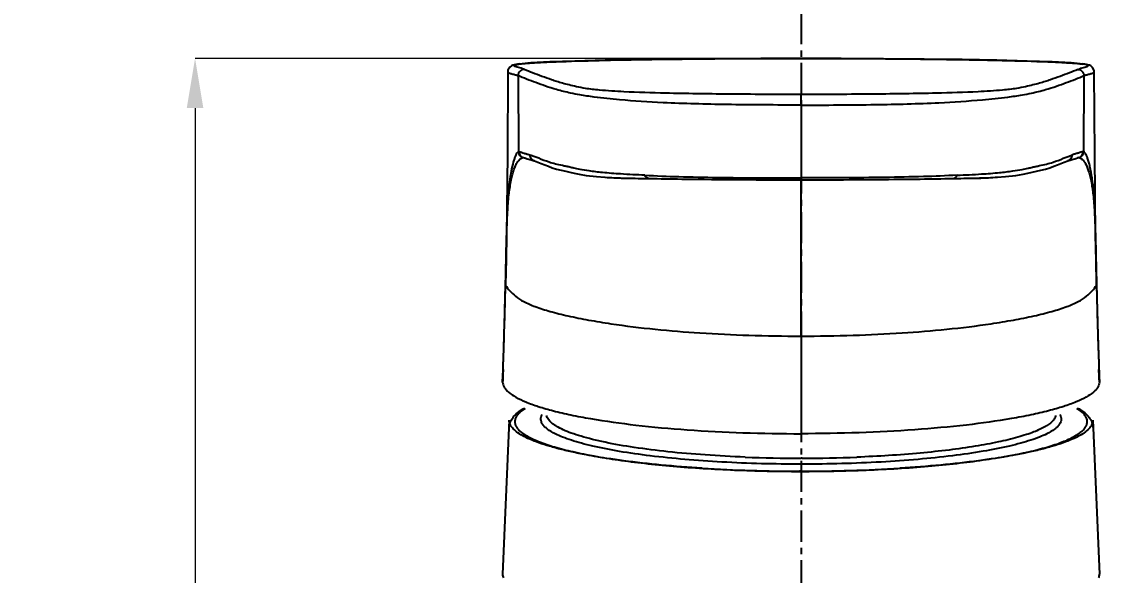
# Model space of a CAD drawing. Header units: millimetres. Extents: x 1091 to 1735, y 843 to 1297.
# Drawn here: x 1428 to 1514.7, y 1144.6 to 1189.1 of the extents above; entities that cross this region are included whole.
import ezdxf

# ---------------------------------------------------------------- set-up
doc = ezdxf.new("R2010")
doc.units = ezdxf.units.MM
doc.linetypes.add('CENTER', pattern=[2, 1.25, -0.25, 0.25, -0.25])
doc.layers.add('\\M+5B1EA\\M+5D7A2', color=1, linetype='Continuous')
doc.layers.add('dim', color=1, linetype='Continuous', lineweight=35)
doc.styles.add('Daelim Dimension', font='\x7f\x7f\x7f\x7f.TTF')
doc.dimstyles.new('DEFAULT', dxfattribs={"dimscale": 2, "dimtxt": 2, "dimasz": 2, "dimexe": 0, "dimexo": 2, "dimgap": 1, "dimtad": 1, "dimdec": 1, "dimzin": 9, "dimdsep": 46, "dimtxsty": 'Daelim Dimension', "dimcen": 0.5, "dimclrd": 252, "dimclre": 252, "dimclrt": 3, "dimadec": 1, "dimazin": 0, "dimtfac": 1, "dimtdec": 1, "dimtix": 1, "dimtmove": 0, "dimatfit": 3, "dimfxl": 0, "dimtolj": 1, "dimtzin": 1, "dimlwd": 9, "dimlwe": 9, "dimarcsym": 0})

# ---------------------------------------------------------------- blocks, each defined once
blk = doc.blocks.new('*D4')
at = {"layer": 'Defpoints', "color": 0}
for p in [(1490.564, 1186.165), (1441.913, 1064.406), (1464.351, 1064.406)]:
    blk.add_point(p, dxfattribs=at)
at = {"layer": 'dim', "color": 5, "lineweight": 9}
for p, q in [((1486.564, 1186.165), (1441.913, 1186.165)), ((1441.913, 1182.165), (1441.913, 1068.406)), ((1460.351, 1064.406), (1441.913, 1064.406))]:
    blk.add_line(p, q, dxfattribs=at)
at = {"layer": 'dim', "color": 5}
for points in [[(1441.246, 1182.165), (1442.579, 1182.165), (1441.913, 1186.165)], [(1441.246, 1068.406), (1442.579, 1068.406), (1441.913, 1064.406)]]:
    blk.add_solid(points, dxfattribs=at)
at = {"layer": 'dim', "color": 7, "insert": (1434.519, 1127.744), "char_height": 10, "attachment_point": 5, "rotation": 90, "style": 'Daelim Dimension'}
blk.add_mtext('\\A1;122', dxfattribs=at)

msp = doc.modelspace()

# ---------------------------------------------------------------- linework, layer by layer
at = {"color": 7, "linetype": 'Continuous'}
for p, q in [((1490.318, 1186.165), (1490.651, 1186.165)), ((1490.651, 1186.165), (1490.651, 1186.165)), ((1490.651, 1186.165), (1491.002, 1186.165)), ((1468.932, 1185.798), (1467.969, 1185.712)), ((1467.97, 1185.713), (1467.969, 1185.712)), ((1468.032, 1185.716), (1467.97, 1185.713)), ((1513.27, 1185.716), (1513.333, 1185.713)), ((1513.333, 1185.713), (1513.334, 1185.712)), ((1467.061, 1185.084), (1467.061, 1185.084)), ((1467.898, 1184.778), (1467.934, 1178.659)), ((1513.405, 1184.778), (1513.369, 1178.659)), ((1514.242, 1185.084), (1514.242, 1185.085)), ((1490.651, 1182.413), (1490.651, 1183.265)), ((1490.651, 1182.411), (1490.651, 1176.402)), ((1469.245, 1178.254), (1468.867, 1178.393)), ((1469.318, 1178.225), (1469.245, 1178.254)), ((1469.555, 1178.129), (1469.318, 1178.225)), ((1511.748, 1178.129), (1511.984, 1178.225)), ((1511.984, 1178.225), (1512.058, 1178.254)), ((1512.058, 1178.254), (1512.436, 1178.393)), ((1468.317, 1178.183), (1468.407, 1178.174)), ((1468.317, 1178.183), (1468.422, 1178.156)), ((1469.205, 1177.925), (1469.198, 1177.927)), ((1512.105, 1177.927), (1512.098, 1177.925)), ((1512.748, 1178.118), (1512.876, 1178.167)), ((1512.894, 1178.16), (1512.873, 1178.154)), ((1512.894, 1178.174), (1512.986, 1178.183)), ((1512.986, 1178.183), (1512.894, 1178.16)), ((1474.86, 1176.61), (1474.863, 1176.61)), ((1474.863, 1176.61), (1474.886, 1176.608)), ((1477.872, 1176.506), (1478.772, 1176.504)), ((1478.416, 1176.511), (1478.504, 1176.511)), ((1502.886, 1176.511), (1503.013, 1176.512)), ((1506.439, 1176.61), (1506.442, 1176.61)), ((1490.551, 1176.4), (1490.651, 1176.4)), ((1490.651, 1163.83), (1490.651, 1176.4)), ((1490.751, 1176.4), (1490.651, 1176.4)), ((1466.922, 1170.004), (1466.881, 1167.958)), ((1466.93, 1170.018), (1466.937, 1170.345)), ((1514.422, 1167.958), (1514.381, 1170)), ((1466.881, 1167.958), (1466.88, 1167.928)), ((1466.884, 1167.927), (1466.885, 1167.959)), ((1514.418, 1167.959), (1514.419, 1167.927)), ((1514.423, 1167.928), (1514.422, 1167.958)), ((1466.73, 1162.407), (1466.735, 1162.563)), ((1514.568, 1162.563), (1514.573, 1162.406)), ((1466.652, 1160.154), (1466.686, 1161.119)), ((1466.664, 1160.51), (1466.685, 1161.09)), ((1466.686, 1161.117), (1466.685, 1161.091)), ((1466.685, 1161.09), (1466.686, 1161.115)), ((1466.686, 1161.115), (1466.693, 1161.329)), ((1466.687, 1161.148), (1466.686, 1161.117)), ((1514.609, 1161.328), (1514.617, 1161.121)), ((1514.616, 1161.122), (1514.615, 1161.154)), ((1514.618, 1161.093), (1514.616, 1161.122)), ((1514.651, 1160.156), (1514.617, 1161.122)), ((1514.617, 1161.121), (1514.618, 1161.092)), ((1514.618, 1161.092), (1514.638, 1160.511)), ((1466.654, 1160.213), (1466.652, 1160.168)), ((1466.652, 1160.156), (1466.654, 1160.213)), ((1466.652, 1160.168), (1466.652, 1160.154)), ((1466.655, 1160.24), (1466.653, 1160.213)), ((1466.654, 1160.213), (1466.655, 1160.24)), ((1466.655, 1160.239), (1466.654, 1160.213)), ((1466.655, 1160.24), (1466.664, 1160.51)), ((1514.648, 1160.24), (1514.627, 1160.831)), ((1514.638, 1160.511), (1514.648, 1160.24)), ((1514.648, 1160.24), (1514.65, 1160.213)), ((1514.648, 1160.24), (1514.649, 1160.213)), ((1514.649, 1160.213), (1514.648, 1160.239)), ((1514.651, 1160.168), (1514.649, 1160.213)), ((1514.649, 1160.213), (1514.651, 1160.156)), ((1514.651, 1160.154), (1514.651, 1160.168)), ((1514.651, 1160.156), (1514.651, 1160.139)), ((1514.651, 1160.139), (1514.651, 1160.13)), ((1467.184, 1157.07), (1466.652, 1144.693)), ((1514.119, 1157.07), (1514.651, 1144.693)), ((1490.754, 1154.007), (1490.651, 1154.007)), ((1490.755, 1153.528), (1490.651, 1153.528)), ((1490.542, 1152.952), (1490.651, 1152.952))]:
    msp.add_line(p, q, dxfattribs=at)
at = {"color": 9, "linetype": 'Continuous'}
msp.add_line((1490.651, 1152.964), (1490.539, 1152.964), dxfattribs=at)
at = {"color": 7, "linetype": 'Continuous'}
for points in [[(1490.651, 1186.165), (1487.422, 1186.16), (1484.016, 1186.142), (1480.743, 1186.111), (1477.678, 1186.069), (1474.896, 1186.016), (1472.469, 1185.952), (1470.459, 1185.879), (1468.932, 1185.798)], [(1513.334, 1185.712), (1512.371, 1185.798), (1510.844, 1185.879), (1508.834, 1185.952), (1506.406, 1186.016), (1503.625, 1186.069), (1500.56, 1186.111), (1497.287, 1186.142), (1493.881, 1186.16), (1490.651, 1186.165)], [(1467.703, 1185.672), (1467.583, 1185.646), (1467.474, 1185.614), (1467.361, 1185.564), (1467.219, 1185.461), (1467.079, 1185.221), (1467.061, 1185.084)], [(1467.97, 1185.713), (1467.845, 1185.695), (1467.703, 1185.672)], [(1513.61, 1185.67), (1513.465, 1185.694), (1513.333, 1185.713)], [(1514.242, 1185.084), (1514.232, 1185.186), (1514.106, 1185.437), (1513.961, 1185.554), (1513.843, 1185.608), (1513.732, 1185.643), (1513.61, 1185.67)], [(1467.061, 1185.084), (1467.031, 1178.427), (1466.955, 1171.914), (1466.922, 1170.004)], [(1514.381, 1170), (1514.348, 1171.914), (1514.272, 1178.427), (1514.242, 1185.085)], [(1468.421, 1178.169), (1468.425, 1178.168), (1468.632, 1178.094)], [(1468.632, 1178.094), (1468.833, 1178.041), (1469.013, 1177.99), (1469.198, 1177.927)], [(1469.205, 1177.925), (1469.476, 1177.826), (1469.755, 1177.715), (1470.035, 1177.6), (1470.329, 1177.484), (1470.644, 1177.371), (1470.989, 1177.266), (1471.355, 1177.173), (1471.721, 1177.091), (1472.066, 1177.016), (1472.397, 1176.94), (1472.795, 1176.852), (1473.366, 1176.754), (1474.198, 1176.659), (1474.863, 1176.61)], [(1506.439, 1176.61), (1507.105, 1176.659), (1507.936, 1176.754), (1508.508, 1176.852), (1508.905, 1176.94), (1509.236, 1177.016), (1509.582, 1177.091), (1509.948, 1177.173), (1510.314, 1177.266), (1510.659, 1177.371), (1510.974, 1177.484), (1511.267, 1177.6), (1511.548, 1177.715), (1511.827, 1177.826), (1512.098, 1177.925)], [(1512.105, 1177.927), (1512.289, 1177.99), (1512.468, 1178.04), (1512.667, 1178.093), (1512.748, 1178.118)], [(1474.86, 1176.61), (1475.42, 1176.578), (1476.182, 1176.544), (1476.978, 1176.52), (1477.872, 1176.506)], [(1502.531, 1176.504), (1503.431, 1176.506), (1504.324, 1176.52), (1505.121, 1176.544), (1505.883, 1176.578), (1506.442, 1176.61)]]:
    msp.add_lwpolyline(points, dxfattribs=at)
for centre, radius, start, end in [((1468.74, 1180.086), 5.675, 97.16527, 97.91938), ((1512.561, 1180.074), 5.686, 82.0931, 82.83419), ((1467.968, 1178.532), 0.131, 97.88317, 104.93254), ((1468.434, 1178.662), 0.5, 180.36134, 253.75648), ((1468.45, 1178.665), 0.5, 180.34114, 254.55589), ((1512.853, 1178.665), 0.5, 285.44397, 359.661), ((1512.869, 1178.662), 0.5, 286.24326, 359.64116), ((1484.9, 1460.679), 284.242, 268.69297, 269.22522), ((1490.493, 1900.817), 724.415, 269.253633, 270.012542), ((1496.412, 1460.165), 283.727, 270.7743, 271.30751), ((499.511, 1190.266), 967.631, 358.679023, 358.800975), ((968.988, 1178.75), 498.01, 358.1374, 358.7548), ((2027.601, 1179.165), 513.302, 181.25439, 181.85339), ((924.679, 1180.012), 542.336, 358.00673, 358.15635), ((2056.673, 1180.013), 542.386, 181.84366, 181.99261), ((1474.117, 1159.969), 7.468, 178.27683, 178.47574), ((1468.291, 1160.123), 1.64, 178.42863, 178.81848), ((1472.724, 1160.012), 6.074, 178.10425, 178.28874), ((1507.968, 1159.992), 6.685, 1.50602, 1.89519), ((1512.976, 1160.122), 1.676, 1.17614, 1.56336), ((1508.225, 1160.083), 4.091, 300.58237, 300.94721), ((1490.644, 1270.15), 116.143, 267.78382, 270.00341), ((1490.69, 1268.608), 114.601, 270.03197, 272.23048)]:
    msp.add_arc(centre, radius, start, end, dxfattribs=at)
at = {"color": 9, "linetype": 'Continuous'}
for centre, radius, start, end in [((1490.559, 1281.234), 128.27, 266.4855, 269.99112), ((1490.738, 1281.365), 128.401, 269.96124, 273.51323)]:
    msp.add_arc(centre, radius, start, end, dxfattribs=at)
at = {"color": 7, "linetype": 'Continuous'}
for points, knots in [([(1471.752, 1185.928), (1472.941, 1185.969), (1475.614, 1186.037), (1481.802, 1186.137), (1486.802, 1186.164), (1490.318, 1186.165)], [0, 0, 0, 0, 0.19219, 0.431918, 1, 1, 1, 1]), ([(1491.002, 1186.165), (1493.034, 1186.164), (1496.935, 1186.151), (1502.406, 1186.095), (1507.016, 1186.009), (1509.757, 1185.927), (1510.928, 1185.875)], [0, 0, 0, 0, 0.305961, 0.587212, 0.823612, 1, 1, 1, 1]), ([(1467.659, 1185.509), (1467.644, 1185.515), (1467.617, 1185.527), (1467.585, 1185.547), (1467.562, 1185.567), (1467.559, 1185.595), (1467.582, 1185.617), (1467.648, 1185.649), (1467.712, 1185.663), (1467.762, 1185.674)], [0, 0, 0, 0, 0.137918, 0.245894, 0.323138, 0.381087, 0.455198, 0.57482, 1, 1, 1, 1]), ([(1468.397, 1185.281), (1468.347, 1185.304), (1468.226, 1185.343), (1468.036, 1185.396), (1467.841, 1185.448), (1467.715, 1185.486), (1467.659, 1185.509)], [0, 0, 0, 0, 0.217323, 0.488821, 0.76652, 1, 1, 1, 1]), ([(1467.762, 1185.674), (1467.776, 1185.677), (1467.841, 1185.689), (1467.907, 1185.699), (1467.958, 1185.706)], [0, 0, 0, 0, 0.215458, 1, 1, 1, 1]), ([(1468.397, 1185.279), (1468.33, 1185.279), (1468.192, 1185.253), (1468.027, 1185.135), (1467.921, 1184.968), (1467.897, 1184.841), (1467.898, 1184.778)], [0, 0, 0, 0, 0.259213, 0.518871, 0.758383, 1, 1, 1, 1]), ([(1468.032, 1185.716), (1468.223, 1185.74), (1468.686, 1185.781), (1469.499, 1185.834), (1470.548, 1185.884), (1471.326, 1185.914), (1471.752, 1185.928)], [0, 0, 0, 0, 0.154499, 0.373788, 0.656213, 1, 1, 1, 1]), ([(1490.651, 1183.265), (1488.686, 1183.265), (1485.056, 1183.279), (1480.306, 1183.342), (1476.867, 1183.445), (1474.715, 1183.574), (1473.44, 1183.714), (1472.627, 1183.873), (1472.015, 1184.018), (1471.486, 1184.156), (1471.016, 1184.296), (1470.465, 1184.481), (1469.822, 1184.721), (1469.088, 1184.987), (1468.616, 1185.177), (1468.396, 1185.279)], [0, 0, 0, 0, 0.261908, 0.483669, 0.632883, 0.720285, 0.770922, 0.803544, 0.830602, 0.854779, 0.876346, 0.895892, 0.932203, 0.967765, 1, 1, 1, 1]), ([(1512.907, 1185.279), (1512.687, 1185.177), (1512.215, 1184.987), (1511.48, 1184.721), (1510.837, 1184.481), (1510.286, 1184.296), (1509.817, 1184.156), (1509.288, 1184.018), (1508.676, 1183.873), (1507.863, 1183.714), (1506.588, 1183.574), (1504.436, 1183.445), (1500.997, 1183.342), (1496.247, 1183.279), (1492.617, 1183.265), (1490.651, 1183.265)], [0, 0, 0, 0, 0.032235, 0.067797, 0.104108, 0.123654, 0.145221, 0.169398, 0.196456, 0.229078, 0.279715, 0.367117, 0.516331, 0.738092, 1, 1, 1, 1]), ([(1510.928, 1185.875), (1511.403, 1185.853), (1512.053, 1185.821), (1512.834, 1185.763), (1513.14, 1185.733), (1513.27, 1185.716)], [0, 0, 0, 0, 0.607974, 0.831536, 1, 1, 1, 1]), ([(1512.906, 1185.281), (1512.956, 1185.304), (1513.077, 1185.343), (1513.267, 1185.396), (1513.461, 1185.448), (1513.588, 1185.486), (1513.643, 1185.509)], [0, 0, 0, 0, 0.217316, 0.488804, 0.766502, 1, 1, 1, 1]), ([(1512.907, 1185.279), (1512.974, 1185.279), (1513.111, 1185.252), (1513.276, 1185.134), (1513.381, 1184.968), (1513.405, 1184.841), (1513.405, 1184.778)], [0, 0, 0, 0, 0.259263, 0.518885, 0.758375, 1, 1, 1, 1]), ([(1513.541, 1185.674), (1513.527, 1185.677), (1513.461, 1185.689), (1513.395, 1185.699), (1513.343, 1185.707)], [0, 0, 0, 0, 0.215306, 1, 1, 1, 1]), ([(1513.643, 1185.509), (1513.658, 1185.515), (1513.685, 1185.527), (1513.718, 1185.547), (1513.741, 1185.567), (1513.744, 1185.595), (1513.72, 1185.617), (1513.655, 1185.649), (1513.59, 1185.663), (1513.541, 1185.674)], [0, 0, 0, 0, 0.13795, 0.245959, 0.323229, 0.381183, 0.455275, 0.574869, 1, 1, 1, 1]), ([(1467.061, 1185.084), (1467.061, 1185.067), (1467.097, 1185.029), (1467.211, 1184.978), (1467.367, 1184.931), (1467.539, 1184.887), (1467.674, 1184.855), (1467.792, 1184.814), (1467.864, 1184.785), (1467.898, 1184.778)], [0, 0, 0, 0, 0.05631, 0.150233, 0.42699, 0.585873, 0.742283, 0.886061, 1, 1, 1, 1]), ([(1490.651, 1182.413), (1488.658, 1182.413), (1484.959, 1182.429), (1480.092, 1182.55), (1476.54, 1182.778), (1474.306, 1183.008), (1472.992, 1183.197), (1471.98, 1183.394), (1471.057, 1183.621), (1470.131, 1183.92), (1469.331, 1184.215), (1468.593, 1184.483), (1468.119, 1184.675), (1467.898, 1184.778)], [0, 0, 0, 0, 0.259543, 0.481787, 0.633858, 0.722921, 0.774192, 0.806723, 0.857238, 0.897766, 0.933408, 0.968318, 1, 1, 1, 1]), ([(1490.651, 1182.411), (1492.644, 1182.411), (1496.344, 1182.427), (1501.211, 1182.548), (1504.762, 1182.779), (1506.996, 1183.007), (1508.311, 1183.197), (1509.323, 1183.394), (1510.246, 1183.621), (1511.172, 1183.92), (1511.972, 1184.215), (1512.71, 1184.483), (1513.184, 1184.675), (1513.405, 1184.778)], [0, 0, 0, 0, 0.259542, 0.481778, 0.633858, 0.722926, 0.774194, 0.806719, 0.857238, 0.897766, 0.933409, 0.968319, 1, 1, 1, 1]), ([(1513.405, 1184.778), (1513.439, 1184.784), (1513.511, 1184.813), (1513.629, 1184.855), (1513.764, 1184.887), (1513.936, 1184.932), (1514.092, 1184.978), (1514.206, 1185.029), (1514.242, 1185.067), (1514.242, 1185.084)], [0, 0, 0, 0, 0.113691, 0.257758, 0.414123, 0.573118, 0.849776, 0.943726, 1, 1, 1, 1]), ([(1467.838, 1178.596), (1467.772, 1178.517), (1467.684, 1178.356), (1467.586, 1178.095), (1467.463, 1177.691), (1467.319, 1177.054), (1467.173, 1176.12), (1467.069, 1174.954), (1466.998, 1173.534), (1466.955, 1171.856), (1466.934, 1170.649), (1466.922, 1170.004)], [0, 0, 0, 0, 0.035178, 0.062317, 0.096043, 0.180632, 0.287444, 0.421517, 0.583939, 0.77734, 1, 1, 1, 1]), ([(1467.934, 1178.659), (1467.919, 1178.663), (1467.877, 1178.644), (1467.853, 1178.614), (1467.838, 1178.596)], [0, 0, 0, 0, 0.4057, 1, 1, 1, 1]), ([(1467.95, 1178.662), (1467.984, 1178.665), (1468.057, 1178.65), (1468.198, 1178.594), (1468.389, 1178.536), (1468.628, 1178.478), (1468.787, 1178.422), (1468.867, 1178.393)], [0, 0, 0, 0, 0.10818, 0.227314, 0.475514, 0.732425, 1, 1, 1, 1]), ([(1469.198, 1177.927), (1469.104, 1177.961), (1468.932, 1178.089), (1468.868, 1178.293), (1468.867, 1178.393)], [0, 0, 0, 0, 0.499664, 1, 1, 1, 1]), ([(1512.436, 1178.393), (1512.435, 1178.293), (1512.37, 1178.089), (1512.199, 1177.961), (1512.105, 1177.927)], [0, 0, 0, 0, 0.500336, 1, 1, 1, 1]), ([(1513.353, 1178.657), (1513.319, 1178.652), (1513.248, 1178.64), (1513.14, 1178.612), (1513.031, 1178.571), (1512.916, 1178.537), (1512.797, 1178.509), (1512.637, 1178.463), (1512.516, 1178.423), (1512.436, 1178.393)], [0, 0, 0, 0, 0.109074, 0.225305, 0.348852, 0.474585, 0.601695, 0.731911, 1, 1, 1, 1]), ([(1513.369, 1178.659), (1513.367, 1178.661), (1513.36, 1178.663), (1513.356, 1178.659), (1513.353, 1178.657)], [0, 0, 0, 0, 0.479115, 1, 1, 1, 1]), ([(1514.381, 1170), (1514.368, 1170.701), (1514.345, 1171.999), (1514.296, 1173.791), (1514.213, 1175.277), (1514.085, 1176.468), (1513.935, 1177.286), (1513.804, 1177.811), (1513.711, 1178.112), (1513.621, 1178.345), (1513.543, 1178.492), (1513.481, 1178.577), (1513.44, 1178.629), (1513.394, 1178.666), (1513.369, 1178.659)], [0, 0, 0, 0, 0.23815, 0.441545, 0.609272, 0.743855, 0.84857, 0.891566, 0.927535, 0.955716, 0.976213, 0.98421, 0.990991, 1, 1, 1, 1]), ([(1466.937, 1170.345), (1466.952, 1171), (1466.979, 1172.211), (1467.042, 1173.876), (1467.147, 1175.239), (1467.289, 1176.189), (1467.438, 1176.807), (1467.55, 1177.182), (1467.67, 1177.5), (1467.799, 1177.755), (1467.931, 1177.948), (1468.081, 1178.105), (1468.214, 1178.175), (1468.294, 1178.182)], [0, 0, 0, 0, 0.240536, 0.444164, 0.610764, 0.741829, 0.795863, 0.843746, 0.885308, 0.920161, 0.94845, 0.970485, 1, 1, 1, 1]), ([(1478.099, 1176.769), (1477.445, 1176.794), (1476.303, 1176.849), (1474.806, 1176.965), (1473.717, 1177.088), (1472.955, 1177.213), (1472.435, 1177.323), (1472.063, 1177.411), (1471.757, 1177.48), (1471.373, 1177.56), (1470.912, 1177.659), (1470.268, 1177.84), (1469.828, 1178.017), (1469.555, 1178.129)], [0, 0, 0, 0, 0.225578, 0.394455, 0.518019, 0.603592, 0.66094, 0.701416, 0.735451, 0.769275, 0.836698, 0.898076, 1, 1, 1, 1]), ([(1503.204, 1176.769), (1503.857, 1176.793), (1504.999, 1176.85), (1506.496, 1176.965), (1507.585, 1177.088), (1508.348, 1177.213), (1508.868, 1177.323), (1509.24, 1177.411), (1509.546, 1177.48), (1509.93, 1177.56), (1510.39, 1177.659), (1511.035, 1177.84), (1511.475, 1178.017), (1511.748, 1178.129)], [0, 0, 0, 0, 0.225579, 0.394442, 0.518012, 0.603594, 0.66094, 0.701426, 0.735474, 0.769279, 0.836702, 0.898073, 1, 1, 1, 1]), ([(1513.008, 1178.182), (1513.09, 1178.175), (1513.227, 1178.102), (1513.38, 1177.938), (1513.581, 1177.64), (1513.793, 1177.092), (1514.011, 1176.243), (1514.169, 1175.118), (1514.271, 1173.695), (1514.331, 1171.962), (1514.358, 1170.701), (1514.373, 1170.019)], [0, 0, 0, 0, 0.029044, 0.050942, 0.079067, 0.155274, 0.256544, 0.388116, 0.555195, 0.75943, 1, 1, 1, 1]), ([(1474.886, 1176.608), (1475.362, 1176.579), (1476.496, 1176.533), (1477.63, 1176.515), (1478.287, 1176.512)], [0, 0, 0, 0, 0.420638, 1, 1, 1, 1]), ([(1478.29, 1176.542), (1478.27, 1176.552), (1478.185, 1176.608), (1478.127, 1176.697), (1478.099, 1176.769)], [0, 0, 0, 0, 0.230866, 1, 1, 1, 1]), ([(1478.099, 1176.769), (1479.002, 1176.719), (1480.943, 1176.645), (1485.127, 1176.564), (1488.409, 1176.546), (1490.651, 1176.546)], [0, 0, 0, 0, 0.216061, 0.464113, 1, 1, 1, 1]), ([(1478.417, 1176.511), (1478.384, 1176.511), (1478.34, 1176.519), (1478.3, 1176.536), (1478.29, 1176.542)], [0, 0, 0, 0, 0.742628, 1, 1, 1, 1]), ([(1503.204, 1176.769), (1502.301, 1176.719), (1500.36, 1176.645), (1496.175, 1176.564), (1492.894, 1176.546), (1490.651, 1176.546)], [0, 0, 0, 0, 0.216062, 0.464113, 1, 1, 1, 1]), ([(1490.651, 1176.402), (1491.488, 1176.402), (1493.544, 1176.405), (1496.742, 1176.424), (1499.104, 1176.448), (1500.246, 1176.463)], [0, 0, 0, 0, 0.261532, 0.642807, 1, 1, 1, 1]), ([(1502.888, 1176.511), (1502.954, 1176.511), (1503.097, 1176.571), (1503.176, 1176.697), (1503.204, 1176.769)], [0, 0, 0, 0, 0.459044, 1, 1, 1, 1]), ([(1503.013, 1176.512), (1503.676, 1176.515), (1504.819, 1176.534), (1505.961, 1176.58), (1506.44, 1176.61)], [0, 0, 0, 0, 0.580745, 1, 1, 1, 1]), ([(1514.373, 1170.019), (1514.376, 1169.852), (1514.391, 1169.166), (1514.406, 1168.479), (1514.418, 1167.959)], [0, 0, 0, 0, 0.243007, 1, 1, 1, 1]), ([(1466.761, 1163.396), (1466.785, 1164.163), (1466.828, 1165.673), (1466.868, 1167.184), (1466.884, 1167.927)], [0, 0, 0, 0, 0.507822, 1, 1, 1, 1]), ([(1466.884, 1167.927), (1466.989, 1167.771), (1467.228, 1167.446), (1467.714, 1166.986), (1468.406, 1166.551), (1469.345, 1166.155), (1470.538, 1165.785), (1471.971, 1165.433), (1473.603, 1165.107), (1475.943, 1164.723), (1478.928, 1164.36), (1482.629, 1164.058), (1486.538, 1163.871), (1489.251, 1163.83), (1490.651, 1163.83)], [0, 0, 0, 0, 0.023008, 0.049052, 0.081124, 0.122179, 0.173083, 0.233363, 0.302171, 0.376152, 0.522556, 0.669, 0.829108, 1, 1, 1, 1]), ([(1490.651, 1163.83), (1492.052, 1163.83), (1494.765, 1163.871), (1498.674, 1164.058), (1502.375, 1164.36), (1505.36, 1164.723), (1507.699, 1165.107), (1509.332, 1165.433), (1510.765, 1165.785), (1511.958, 1166.155), (1512.897, 1166.551), (1513.589, 1166.986), (1514.075, 1167.446), (1514.314, 1167.771), (1514.419, 1167.927)], [0, 0, 0, 0, 0.170892, 0.331, 0.477444, 0.623848, 0.697829, 0.766637, 0.826917, 0.877821, 0.918876, 0.950948, 0.976992, 1, 1, 1, 1]), ([(1514.419, 1167.927), (1514.435, 1167.18), (1514.475, 1165.662), (1514.518, 1164.144), (1514.542, 1163.373)], [0, 0, 0, 0, 0.492153, 1, 1, 1, 1]), ([(1490.651, 1163.83), (1490.652, 1163.178), (1490.651, 1161.873), (1490.652, 1159.914), (1490.651, 1157.949), (1490.649, 1156.638), (1490.651, 1155.982)], [0, 0, 0, 0, 0.249174, 0.498825, 0.749096, 1, 1, 1, 1]), ([(1466.685, 1161.091), (1466.683, 1161.019), (1466.673, 1160.736), (1466.663, 1160.452), (1466.655, 1160.239)], [0, 0, 0, 0, 0.251124, 1, 1, 1, 1]), ([(1514.648, 1160.239), (1514.645, 1160.31), (1514.635, 1160.595), (1514.625, 1160.879), (1514.618, 1161.093)], [0, 0, 0, 0, 0.248831, 1, 1, 1, 1]), ([(1466.652, 1160.13), (1466.651, 1160.136), (1466.652, 1160.145), (1466.652, 1160.154), (1466.652, 1160.156)], [0, 0, 0, 0, 0.692356, 1, 1, 1, 1]), ([(1466.652, 1160.13), (1466.653, 1160.061), (1466.678, 1159.918), (1466.775, 1159.711), (1466.929, 1159.507), (1467.229, 1159.22), (1467.757, 1158.878), (1468.563, 1158.503), (1469.577, 1158.142), (1470.79, 1157.798), (1472.192, 1157.476), (1474.393, 1157.06), (1477.511, 1156.631), (1481.603, 1156.261), (1486.04, 1156.033), (1489.095, 1155.982), (1490.651, 1155.982)], [0, 0, 0, 0, 0.008284, 0.017228, 0.027303, 0.038831, 0.066957, 0.102499, 0.145646, 0.196277, 0.254084, 0.318633, 0.465739, 0.632469, 0.81276, 1, 1, 1, 1]), ([(1514.651, 1160.13), (1514.65, 1160.061), (1514.624, 1159.918), (1514.527, 1159.711), (1514.373, 1159.507), (1514.074, 1159.22), (1513.546, 1158.878), (1512.74, 1158.503), (1511.726, 1158.142), (1510.513, 1157.798), (1509.111, 1157.476), (1506.91, 1157.06), (1503.792, 1156.631), (1499.7, 1156.262), (1495.263, 1156.032), (1492.208, 1155.982), (1490.651, 1155.982)], [0, 0, 0, 0, 0.008285, 0.017236, 0.027316, 0.038835, 0.066915, 0.102463, 0.145644, 0.196281, 0.254079, 0.318616, 0.465715, 0.63248, 0.812753, 1, 1, 1, 1]), ([(1467.184, 1156.51), (1467.187, 1156.592), (1467.211, 1156.754), (1467.319, 1157.059), (1467.554, 1157.404), (1467.946, 1157.755), (1468.251, 1157.952), (1468.416, 1158.047)], [0, 0, 0, 0, 0.119966, 0.23642, 0.470462, 0.721225, 1, 1, 1, 1]), ([(1468.465, 1158.015), (1468.356, 1157.947), (1468.159, 1157.81), (1467.912, 1157.585), (1467.738, 1157.356), (1467.639, 1157.119), (1467.621, 1156.878), (1467.688, 1156.638), (1467.832, 1156.406), (1468.049, 1156.179), (1468.339, 1155.957), (1468.7, 1155.738), (1469.133, 1155.523), (1469.842, 1155.226), (1470.901, 1154.879), (1472.369, 1154.506), (1474.076, 1154.163), (1476, 1153.854), (1478.116, 1153.586), (1480.397, 1153.36), (1482.812, 1153.181), (1486.207, 1153.006), (1488.797, 1152.953), (1490.542, 1152.952)], [0, 0, 0, 0, 0.015303, 0.028392, 0.039565, 0.049324, 0.058431, 0.067816, 0.078335, 0.090594, 0.104964, 0.121654, 0.140772, 0.162363, 0.21294, 0.273122, 0.342344, 0.41984, 0.504695, 0.595871, 0.692233, 0.792561, 1, 1, 1, 1]), ([(1470.884, 1155.969), (1470.665, 1156.079), (1470.364, 1156.25), (1470.036, 1156.527), (1469.867, 1156.724), (1469.759, 1156.924), (1469.714, 1157.13), (1469.738, 1157.337), (1469.794, 1157.465), (1469.83, 1157.526)], [0, 0, 0, 0, 0.346204, 0.485943, 0.60608, 0.710567, 0.805557, 0.899202, 1, 1, 1, 1]), ([(1486.153, 1154.094), (1485.084, 1154.136), (1483.013, 1154.247), (1480.039, 1154.503), (1477.35, 1154.839), (1475.323, 1155.189), (1473.902, 1155.509), (1472.995, 1155.753), (1472.207, 1156.007), (1471.542, 1156.272), (1471.072, 1156.509), (1470.764, 1156.706), (1470.451, 1156.946), (1470.226, 1157.207), (1470.179, 1157.436)], [0, 0, 0, 0, 0.192639, 0.373257, 0.537227, 0.680453, 0.743205, 0.799577, 0.849307, 0.892235, 0.928345, 0.943909, 0.957881, 1, 1, 1, 1]), ([(1490.651, 1152.952), (1492.402, 1152.952), (1495, 1153.002), (1498.407, 1153.176), (1500.832, 1153.354), (1503.123, 1153.579), (1505.249, 1153.847), (1507.183, 1154.155), (1508.899, 1154.498), (1510.376, 1154.871), (1511.442, 1155.219), (1512.156, 1155.516), (1512.592, 1155.732), (1512.956, 1155.951), (1513.248, 1156.174), (1513.468, 1156.402), (1513.613, 1156.634), (1513.681, 1156.874), (1513.665, 1157.116), (1513.567, 1157.353), (1513.392, 1157.584), (1513.145, 1157.809), (1512.948, 1157.946), (1512.839, 1158.015)], [0, 0, 0, 0, 0.207175, 0.307442, 0.403782, 0.494969, 0.579862, 0.657416, 0.72671, 0.786973, 0.83763, 0.85926, 0.878414, 0.895136, 0.909534, 0.921811, 0.932339, 0.94172, 0.950808, 0.960538, 0.971677, 0.984732, 1, 1, 1, 1]), ([(1511.124, 1157.436), (1511.108, 1157.359), (1511.044, 1157.201), (1510.874, 1156.982), (1510.631, 1156.768), (1510.437, 1156.64), (1510.329, 1156.575)], [0, 0, 0, 0, 0.194538, 0.419301, 0.685647, 1, 1, 1, 1]), ([(1511.473, 1157.526), (1511.509, 1157.464), (1511.565, 1157.337), (1511.588, 1157.13), (1511.544, 1156.924), (1511.436, 1156.724), (1511.267, 1156.528), (1510.939, 1156.251), (1510.639, 1156.08), (1510.42, 1155.97)], [0, 0, 0, 0, 0.100803, 0.194469, 0.289487, 0.393996, 0.514142, 0.65387, 1, 1, 1, 1]), ([(1512.887, 1158.047), (1513.052, 1157.952), (1513.358, 1157.754), (1513.749, 1157.404), (1513.984, 1157.058), (1514.092, 1156.754), (1514.115, 1156.592), (1514.119, 1156.51)], [0, 0, 0, 0, 0.278757, 0.52952, 0.763571, 0.880031, 1, 1, 1, 1]), ([(1510.307, 1156.562), (1510.168, 1156.48), (1509.86, 1156.32), (1509.347, 1156.103), (1508.751, 1155.893), (1507.806, 1155.607), (1506.437, 1155.281), (1504.588, 1154.943), (1502.493, 1154.649), (1499.325, 1154.313), (1496.85, 1154.16), (1495.15, 1154.094)], [0, 0, 0, 0, 0.031233, 0.067282, 0.108165, 0.15382, 0.258926, 0.381227, 0.51885, 0.669566, 1, 1, 1, 1]), ([(1490.651, 1153.528), (1488.529, 1153.528), (1485.405, 1153.609), (1481.363, 1153.89), (1478.613, 1154.172), (1476.149, 1154.523), (1474.306, 1154.878), (1473.021, 1155.198), (1472.207, 1155.438), (1471.503, 1155.688), (1471.076, 1155.873), (1470.884, 1155.969)], [0, 0, 0, 0, 0.318039, 0.467879, 0.606955, 0.732138, 0.840697, 0.88804, 0.930459, 0.967804, 1, 1, 1, 1]), ([(1510.42, 1155.97), (1510.229, 1155.875), (1509.805, 1155.69), (1509.104, 1155.441), (1508.294, 1155.201), (1507.017, 1154.883), (1505.184, 1154.528), (1502.734, 1154.178), (1499.999, 1153.895), (1495.978, 1153.612), (1492.868, 1153.53), (1490.755, 1153.528)], [0, 0, 0, 0, 0.032211, 0.069558, 0.111967, 0.159292, 0.267792, 0.392906, 0.531929, 0.681756, 1, 1, 1, 1]), ([(1466.652, 1144.693), (1466.65, 1144.64), (1466.657, 1144.532), (1466.688, 1144.428), (1466.708, 1144.377)], [0, 0, 0, 0, 0.49105, 1, 1, 1, 1]), ([(1514.596, 1144.378), (1514.616, 1144.429), (1514.646, 1144.533), (1514.653, 1144.641), (1514.651, 1144.693)], [0, 0, 0, 0, 0.508842, 1, 1, 1, 1])]:
    msp.add_open_spline(points, degree=3, knots=knots, dxfattribs=at)
for points in [[(1468.294, 1178.182), (1468.302, 1178.183), (1468.309, 1178.183), (1468.317, 1178.183)], [(1513.008, 1178.182), (1513.001, 1178.183), (1512.994, 1178.183), (1512.986, 1178.183)], [(1466.884, 1167.927), (1466.882, 1167.937), (1466.88, 1167.948), (1466.881, 1167.958)], [(1514.419, 1167.927), (1514.421, 1167.937), (1514.422, 1167.948), (1514.422, 1167.958)], [(1466.735, 1162.563), (1466.744, 1162.841), (1466.753, 1163.118), (1466.761, 1163.396)], [(1514.542, 1163.373), (1514.55, 1163.103), (1514.559, 1162.833), (1514.568, 1162.563)], [(1466.693, 1161.329), (1466.706, 1161.688), (1466.718, 1162.048), (1466.73, 1162.407)], [(1514.573, 1162.406), (1514.585, 1162.047), (1514.597, 1161.687), (1514.609, 1161.328)]]:
    msp.add_open_spline(points, degree=3, dxfattribs=at)
at = {"color": 9, "linetype": 'Continuous'}
for points, knots in [([(1482.696, 1153.206), (1481.597, 1153.274), (1479.486, 1153.437), (1476.48, 1153.771), (1474.176, 1154.123), (1472.521, 1154.446), (1471.432, 1154.694), (1470.457, 1154.956), (1469.601, 1155.229), (1468.868, 1155.512), (1468.263, 1155.804), (1467.787, 1156.103), (1467.484, 1156.372), (1467.319, 1156.592), (1467.236, 1156.75), (1467.189, 1156.91), (1467.182, 1157.017), (1467.184, 1157.07)], [0, 0, 0, 0, 0.200514, 0.385415, 0.550591, 0.624656, 0.692522, 0.753866, 0.808441, 0.856083, 0.896757, 0.930615, 0.958147, 0.969886, 0.980549, 0.990454, 1, 1, 1, 1]), ([(1514.119, 1157.07), (1514.121, 1157.017), (1514.114, 1156.91), (1514.066, 1156.75), (1513.984, 1156.592), (1513.819, 1156.372), (1513.515, 1156.103), (1513.04, 1155.804), (1512.434, 1155.512), (1511.702, 1155.229), (1510.846, 1154.956), (1509.871, 1154.694), (1508.782, 1154.446), (1507.126, 1154.123), (1504.823, 1153.771), (1501.817, 1153.437), (1499.706, 1153.274), (1498.607, 1153.206)], [0, 0, 0, 0, 0.009546, 0.019451, 0.030114, 0.041853, 0.069385, 0.103244, 0.143916, 0.191559, 0.246134, 0.307478, 0.375344, 0.449409, 0.614585, 0.799486, 1, 1, 1, 1])]:
    msp.add_open_spline(points, degree=3, knots=knots, dxfattribs=at)
at = {"layer": '\\M+5B1EA\\M+5D7A2', "linetype": 'CENTER', "ltscale": 2}
msp.add_line((1490.651, 1205.797), (1490.651, 1066.7), dxfattribs=at)

# ---------------------------------------------------------------- dimensions: what is measured, and where the dimension line sits
at = {"layer": 'dim', "color": 5}
dim = msp.add_linear_dim(base=(1441.913, 1064.406), p1=(1490.564, 1186.165), p2=(1464.351, 1064.406), angle=90, dimstyle='DEFAULT', override={"dimtxt": 5, "dimdec": 0, "dimclrd": 5, "dimclre": 5, "dimclrt": 7}, dxfattribs=at)
dim.commit()
dim.dimension.update_dxf_attribs({"geometry": '*D4', "text_midpoint": (1441.913, 1127.744), "dimtype": 160})

doc.saveas('drawing.dxf')
